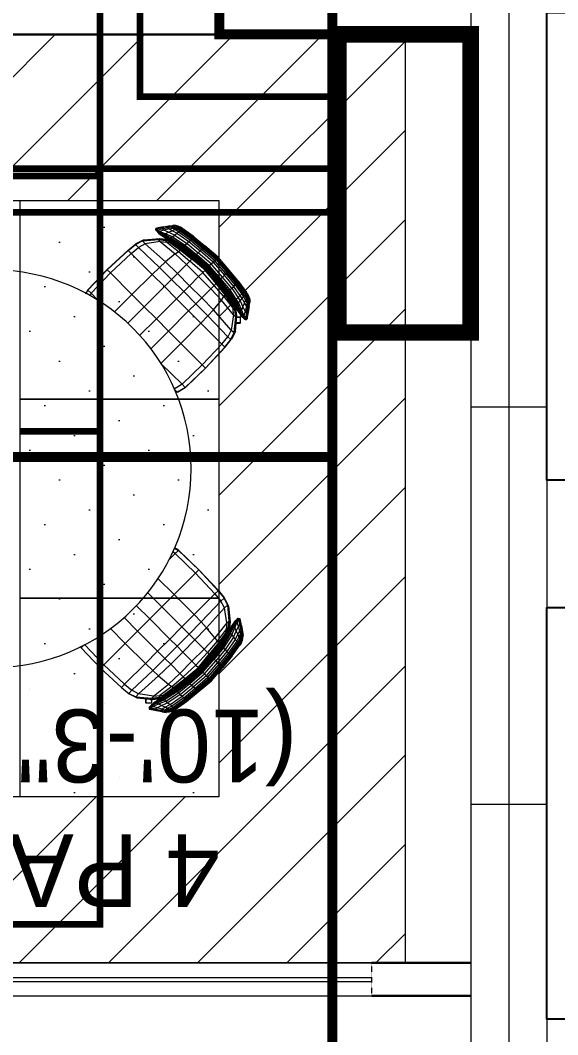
# Model space of a CAD drawing. Header units: millimetres. Extents: x 148480 to 578986, y 39883 to 155062.
# Drawn here: x 247826 to 249450, y 88397 to 91460 of the extents above; entities that cross this region are included whole.
import ezdxf

# ---------------------------------------------------------------- set-up
doc = ezdxf.new("R2010")
doc.units = ezdxf.units.MM
for name, pattern in [('CENTER', [2, 1.25, -0.25, 0.25, -0.25]), ('CONTINOUS', [0]), ('HIDDEN', [0.375, 0.25, -0.125])]:
    doc.linetypes.add(name, pattern=pattern)
for name, color, linetype in [('001-TEXT', 250, 'Continuous'), ('ceilings', 253, 'Continuous'), ('CEN', 252, 'CENTER'), ('Flooring', 44, 'Continuous'), ('Hatch 01_UC', 7, 'Continuous'), ('HVAC TEXT', 7, 'Continuous'), ('I - MODULAR', 44, 'Continuous'), ('Layer2', 4, 'Continuous'), ('Layer4', 6, 'Continuous'), ('M HVAC DRAIN PIPE', 30, 'Continuous'), ('M-HVAC VRV PIPE', 4, 'Continuous')]:
    doc.layers.add(name, color=color, linetype=linetype)
for name, color, linetype, lineweight in [('A-GLAZ', 140, 'Continuous', 18), ('G-IMPT', 8, 'Continuous', 5), ('I-DT-METL', 4, 'Continuous', 20), ('I-FURN', 30, 'Continuous', 5), ('I-PART-GYP', 6, 'Continuous', 30)]:
    doc.layers.add(name, color=color, linetype=linetype, lineweight=lineweight)
doc.layers.add('glass', color=7, linetype='Continuous', lineweight=0, true_color=0x0000d6)
doc.styles.add('Herbalife_Third Floor - Furniture Layout - 210201$0$CG', font='GOTHIC.TTF')

# ---------------------------------------------------------------- blocks, each defined once
blk = doc.blocks.new('Steelcase EMEA Bolia - Mood Dining Chair - scx_bolia_d3_ancilary_mood_leg_18ba0357-414835-Level 1')
at = {"layer": 'G-IMPT'}
for p, q in [((-180, 167.4), (-167.9, 179.5)), ((-180, 167.4), (-179.8, 166.3)), ((-171.1, 158.5), (-180, 167.4)), ((-180, 167.4), (-171.2, 158.5)), ((-171.5, 158.1), (-179.8, 166.3)), ((-167.9, 179.5), (-166.8, 179.3)), ((-160.2, 171.8), (-167.9, 179.5)), ((-160.8, 171), (-167.9, 179.5)), ((-159.8, 172.2), (-166.8, 179.3)), ((-159.8, 172.2), (-166.8, 179.3))]:
    blk.add_line(p, q, dxfattribs=at)
blk = doc.blocks.new('Steelcase EMEA Bolia - Mood Dining Chair - scx_bolia_d3_ancilary_mood_back_18ba0357-V66-Level 1')
at = {"layer": 'G-IMPT'}
for p, q in [((-136.3, 243.9), (-90.2, 251.5)), ((-136.3, 243.9), (-128.1, 245.1)), ((-130.6, 240.8), (-87, 247.7)), ((-87, 250), (-130.5, 243.4)), ((-87.1, 245.4), (-130.5, 238.2)), ((-128.1, 245.1), (-130.5, 243.4)), ((-87.8, 251.5), (-128.1, 245.1)), ((-90.2, 251.5), (-44.7, 255.9)), ((-90.2, 251.5), (-87.8, 251.5)), ((-87.8, 251.5), (-43.7, 255.8)), ((-87.8, 251.5), (-87, 250)), ((-87.3, 242.2), (-43.6, 246.2)), ((-87.3, 242.2), (-87.1, 245.4)), ((-87.1, 245.4), (-43.4, 249.5)), ((-87.1, 245.4), (-87, 247.7)), ((-87, 250), (-43.3, 254.3)), ((-87, 247.7), (-43.3, 251.9)), ((-87, 247.7), (-87, 250)), ((-44.7, 255.9), (7.8, 260.5)), ((-44.7, 255.9), (-43.7, 255.8)), ((-43.8, 241.4), (-43.6, 246.2)), ((-43.8, 241.4), (7.8, 245.4)), ((-43.7, 255.8), (7.8, 260.5)), ((-43.7, 255.8), (-43.3, 254.3)), ((7.8, 250.3), (-43.6, 246.2)), ((-43.6, 246.2), (-43.4, 249.5)), ((-43.4, 249.5), (7.8, 253.7)), ((-43.4, 249.5), (-43.3, 251.9)), ((7.8, 258.8), (-43.3, 254.3)), ((7.8, 256.3), (-43.3, 251.9)), ((-43.3, 251.9), (-43.3, 254.3)), ((7.8, 260.5), (60.3, 255.9)), ((7.8, 260.5), (7.8, 258.8)), ((7.8, 260.5), (59.2, 255.8)), ((7.8, 256.3), (7.8, 258.8)), ((7.8, 258.8), (58.8, 254.3)), ((7.8, 253.7), (7.8, 256.3)), ((7.8, 256.3), (58.8, 251.9)), ((7.8, 250.3), (7.8, 253.7)), ((7.8, 253.7), (58.9, 249.5)), ((7.8, 245.4), (7.8, 250.3)), ((7.8, 250.3), (59.1, 246.2)), ((7.8, 238.9), (7.8, 245.4)), ((7.8, 245.4), (59.3, 241.4)), ((59.2, 255.8), (58.8, 254.3)), ((58.8, 251.9), (58.8, 254.3)), ((102.5, 250), (58.8, 254.3)), ((102.6, 247.7), (58.8, 251.9)), ((58.9, 249.5), (58.8, 251.9)), ((59.1, 246.2), (58.9, 249.5)), ((102.7, 245.4), (58.9, 249.5)), ((102.8, 242.2), (59.1, 246.2)), ((59.3, 241.4), (59.1, 246.2)), ((60.3, 255.9), (59.2, 255.8)), ((103.3, 251.5), (59.2, 255.8)), ((105.7, 251.5), (60.3, 255.9)), ((103.3, 251.5), (102.5, 250)), ((102.6, 247.7), (102.5, 250)), ((146, 243.4), (102.5, 250)), ((102.7, 245.4), (102.6, 247.7)), ((146.2, 240.8), (102.6, 247.7)), ((102.8, 242.2), (102.7, 245.4)), ((146, 238.2), (102.7, 245.4)), ((105.7, 251.5), (103.3, 251.5)), ((103.3, 251.5), (143.6, 245.1)), ((105.7, 251.5), (151.8, 243.9)), ((151.8, 243.9), (143.6, 245.1)), ((143.6, 245.1), (146, 243.4)), ((-164, 221.7), (-174.1, 207.1)), ((-163.9, 218.7), (-173.6, 204.1)), ((-172.1, 201.5), (-162.9, 215.9)), ((-158.2, 215.2), (-165.8, 201.8)), ((-164, 221.7), (-156.6, 231.3)), ((-163.9, 218.7), (-164, 221.7)), ((-163.9, 218.7), (-156.5, 228.2)), ((-162.9, 215.9), (-163.9, 218.7)), ((-162.9, 215.9), (-156, 225.2)), ((-158.2, 215.2), (-162.9, 215.9)), ((-158.2, 215.2), (-152.6, 224)), ((-146.9, 218.3), (-158.2, 215.2)), ((-149.9, 237.3), (-156.6, 231.3)), ((-156.5, 228.2), (-156.6, 231.3)), ((-149.8, 234.2), (-156.5, 228.2)), ((-156, 225.2), (-156.5, 228.2)), ((-149.5, 231.2), (-156, 225.2)), ((-152.6, 224), (-156, 225.2)), ((-148.3, 228.9), (-152.6, 224)), ((-143.8, 226.1), (-152.6, 224)), ((-151.1, 207.3), (-146.9, 218.3)), ((-141.8, 240.9), (-149.9, 237.3)), ((-143.8, 240.8), (-149.9, 237.3)), ((-149.8, 234.2), (-149.9, 237.3)), ((-141.8, 238), (-149.8, 234.2)), ((-149.5, 231.2), (-149.8, 234.2)), ((-141.6, 235.1), (-149.5, 231.2)), ((-148.3, 228.9), (-149.5, 231.2)), ((-142, 231.4), (-148.3, 228.9)), ((-146.9, 218.3), (-143.8, 226.1)), ((-131.4, 223.1), (-146.9, 218.3)), ((-143.8, 240.8), (-136.3, 243.9)), ((-143.8, 226.1), (-142, 231.4)), ((-130.7, 229.9), (-143.8, 226.1)), ((-142, 231.4), (-141.6, 235.1)), ((-130.3, 234.8), (-142, 231.4)), ((-136.3, 243.9), (-141.8, 240.9)), ((-130.5, 243.4), (-141.8, 240.9)), ((-141.8, 238), (-141.8, 240.9)), ((-130.6, 240.8), (-141.8, 238)), ((-141.6, 235.1), (-141.8, 238)), ((-130.5, 238.2), (-141.6, 235.1)), ((-133.4, 206.1), (-88, 215.9)), ((-88, 223.1), (-132.5, 214.3)), ((-132.5, 214.3), (-131.4, 223.1)), ((-131.4, 223.1), (-87.9, 231)), ((-131.4, 223.1), (-130.7, 229.9)), ((-87.6, 237.4), (-130.7, 229.9)), ((-130.7, 229.9), (-130.3, 234.8)), ((-130.6, 240.8), (-130.5, 243.4)), ((-130.5, 238.2), (-130.6, 240.8)), ((-130.3, 234.8), (-130.5, 238.2)), ((-130.3, 234.8), (-87.3, 242.2)), ((-88, 223.1), (-87.9, 231)), ((-88, 223.1), (-44.1, 227.1)), ((-88, 215.9), (-88, 223.1)), ((-88, 215.9), (-44.1, 219.8)), ((-88, 215.9), (-88, 211.2)), ((-88, 211.2), (-44.1, 215.4)), ((-87.9, 231), (-87.6, 237.4)), ((-87.9, 231), (-44, 235)), ((-87.6, 237.4), (-87.3, 242.2)), ((-87.6, 237.4), (-43.8, 241.4)), ((-44.1, 227.1), (-44, 235)), ((-44.1, 227.1), (7.8, 230.9)), ((-44.1, 219.8), (-44.1, 227.1)), ((-44.1, 219.8), (7.8, 223.6)), ((-44.1, 219.8), (-44.1, 215.4)), ((-44.1, 215.4), (7.8, 219.4)), ((7.8, 216.7), (-44.1, 212.5)), ((-44.1, 212.5), (-44.1, 215.4)), ((-44, 235), (-43.8, 241.4)), ((7.8, 238.9), (-44, 235)), ((7.8, 230.9), (7.8, 238.9)), ((7.8, 238.9), (59.5, 235)), ((7.8, 223.6), (7.8, 230.9)), ((7.8, 230.9), (59.6, 227.1)), ((7.8, 223.6), (7.8, 219.4)), ((7.8, 223.6), (59.6, 219.8)), ((7.8, 216.7), (7.8, 219.4)), ((7.8, 219.4), (59.6, 215.4)), ((7.8, 214.2), (7.8, 216.7)), ((7.8, 216.7), (59.6, 212.5)), ((59.5, 235), (59.3, 241.4)), ((103.2, 237.4), (59.3, 241.4)), ((103.5, 231), (59.5, 235)), ((59.6, 227.1), (59.5, 235)), ((103.6, 223.1), (59.6, 227.1)), ((59.6, 227.1), (59.6, 219.8)), ((103.6, 215.9), (59.6, 219.8)), ((59.6, 219.8), (59.6, 215.4)), ((59.6, 212.5), (59.6, 215.4)), ((103.6, 211.2), (59.6, 215.4)), ((103.2, 237.4), (102.8, 242.2)), ((145.9, 234.8), (102.8, 242.2)), ((103.5, 231), (103.2, 237.4)), ((146.2, 229.9), (103.2, 237.4)), ((103.6, 223.1), (103.5, 231)), ((147, 223.1), (103.5, 231)), ((148, 214.3), (103.6, 223.1)), ((103.6, 223.1), (103.6, 215.9)), ((149, 206.1), (103.6, 215.9)), ((103.6, 215.9), (103.6, 211.2)), ((145.9, 234.8), (146, 238.2)), ((146.2, 229.9), (145.9, 234.8)), ((145.9, 234.8), (157.5, 231.4)), ((146.2, 240.8), (146, 243.4)), ((146, 243.4), (157.3, 240.9)), ((146, 238.2), (146.2, 240.8)), ((146, 238.2), (157.1, 235.1)), ((146.2, 240.8), (157.3, 238)), ((147, 223.1), (146.2, 229.9)), ((146.2, 229.9), (159.3, 226.1)), ((148, 214.3), (147, 223.1)), ((147, 223.1), (162.4, 218.3)), ((159.3, 240.8), (151.8, 243.9)), ((151.8, 243.9), (157.3, 240.9)), ((157.1, 235.1), (157.3, 238)), ((157.5, 231.4), (157.1, 235.1)), ((165.1, 231.2), (157.1, 235.1)), ((157.3, 238), (157.3, 240.9)), ((157.3, 240.9), (165.4, 237.3)), ((157.3, 238), (165.3, 234.2)), ((159.3, 226.1), (157.5, 231.4)), ((157.5, 231.4), (163.9, 228.9)), ((159.3, 240.8), (165.4, 237.3)), ((162.4, 218.3), (159.3, 226.1)), ((159.3, 226.1), (168.1, 224)), ((166.7, 207.3), (162.4, 218.3)), ((162.4, 218.3), (173.7, 215.2)), ((163.9, 228.9), (165.1, 231.2)), ((163.9, 228.9), (168.1, 224)), ((165.1, 231.2), (165.3, 234.2)), ((165.1, 231.2), (171.5, 225.2)), ((165.3, 234.2), (165.4, 237.3)), ((165.3, 234.2), (172.1, 228.2)), ((165.4, 237.3), (172.1, 231.3)), ((168.1, 224), (171.5, 225.2)), ((173.7, 215.2), (168.1, 224)), ((171.5, 225.2), (172.1, 228.2)), ((178.4, 215.9), (171.5, 225.2)), ((179.5, 221.7), (172.1, 231.3)), ((172.1, 228.2), (172.1, 231.3)), ((179.4, 218.7), (172.1, 228.2)), ((173.7, 215.2), (178.4, 215.9)), ((173.7, 215.2), (181.4, 201.8)), ((178.4, 215.9), (179.4, 218.7)), ((187.6, 201.5), (178.4, 215.9)), ((179.4, 218.7), (179.5, 221.7)), ((179.4, 218.7), (189.1, 204.1)), ((189.6, 207.1), (179.5, 221.7)), ((-182.7, 194.4), (-185.9, 190.1)), ((-184.9, 187.1), (-185.9, 190.1)), ((-181.8, 191.4), (-184.9, 187.1)), ((-182.9, 184.5), (-184.9, 187.1)), ((-179.9, 188.9), (-182.9, 184.5)), ((-175, 185.2), (-182.9, 184.5)), ((-181.4, 184.4), (-182.9, 184.5)), ((-174.1, 207.1), (-182.7, 194.4)), ((-181.8, 191.4), (-182.7, 194.4)), ((-173.6, 204.1), (-181.8, 191.4)), ((-179.9, 188.9), (-181.8, 191.4)), ((-173.8, 184.5), (-181.4, 184.4)), ((-169.2, 183.7), (-181.4, 184.4)), ((-172.1, 201.5), (-179.9, 188.9)), ((-172.5, 189.8), (-179.9, 188.9)), ((-156.3, 192.2), (-175, 185.2)), ((-172.5, 189.8), (-175, 185.2)), ((-173.8, 184.5), (-175, 185.2)), ((-173.6, 204.1), (-174.1, 207.1)), ((-155.6, 189.9), (-173.8, 184.5)), ((-173.8, 184.5), (-169.2, 183.7)), ((-172.1, 201.5), (-173.6, 204.1)), ((-165.8, 201.8), (-172.5, 189.8)), ((-154.9, 197.1), (-172.5, 189.8)), ((-165.8, 201.8), (-172.1, 201.5)), ((-153, 187.7), (-169.2, 183.7)), ((-169.2, 183.7), (-162.8, 184.8)), ((-151.1, 207.3), (-165.8, 201.8)), ((-150.9, 187), (-162.8, 184.8)), ((-157.6, 173), (-140.7, 185.6)), ((-157.1, 175.5), (-140.3, 188.3)), ((-133.8, 200.8), (-156.3, 192.2)), ((-154.9, 197.1), (-156.3, 192.2)), ((-155.6, 189.9), (-156.3, 192.2)), ((-133.6, 197.2), (-155.6, 189.9)), ((-153, 187.7), (-155.6, 189.9)), ((-151.1, 207.3), (-154.9, 197.1)), ((-133.4, 206.1), (-154.9, 197.1)), ((-133, 193.8), (-153, 187.7)), ((-153, 187.7), (-150.9, 187)), ((-132.5, 214.3), (-151.1, 207.3)), ((-132.3, 191.1), (-150.9, 187)), ((-140.7, 185.6), (-133.3, 190.9)), ((-140.7, 185.6), (-140.3, 188.3)), ((-140, 183.1), (-140.7, 185.6)), ((-140.3, 188.3), (-138.4, 189.8)), ((-138.6, 189.7), (-140.3, 188.3)), ((-140, 183.1), (-131.5, 188.9)), ((-126.6, 190.3), (-138, 191.7)), ((-132.3, 191.1), (-138, 191.7)), ((-88.9, 188.1), (-133.9, 182.1)), ((-133.9, 182.1), (-126.3, 188)), ((-88, 211.2), (-133.8, 200.8)), ((-133.4, 206.1), (-133.8, 200.8)), ((-133.6, 197.2), (-133.8, 200.8)), ((-133.6, 197.2), (-88, 208)), ((-133, 193.8), (-133.6, 197.2)), ((-133.4, 206.1), (-132.5, 214.3)), ((-132, 191.2), (-133.3, 194.1)), ((-133.3, 194.1), (-132.4, 191.5)), ((-88, 205), (-133, 193.8)), ((-132.3, 191.1), (-133, 193.8)), ((-132.3, 191.1), (-88, 201.8)), ((-126.6, 190.3), (-132.3, 191.1)), ((-131.5, 188.9), (-132.3, 191.1)), ((-132, 191.2), (-131.5, 188.9)), ((-126.3, 188), (-131.5, 188.9)), ((-126.6, 190.3), (-129.1, 190.8)), ((-87.8, 198.1), (-126.6, 190.3)), ((-126.3, 188), (-126.6, 190.3)), ((-126.3, 188), (-87.8, 194.4)), ((-91, 175.8), (-88.9, 188.1)), ((-88.9, 188.1), (-87.8, 194.4)), ((-88.9, 188.1), (-44.1, 191.3)), ((-88, 208), (-44.1, 212.5)), ((-88, 208), (-88, 211.2)), ((-88, 205), (-44.1, 209.8)), ((-88, 205), (-88, 208)), ((-88, 201.8), (-44.1, 206.8)), ((-88, 201.8), (-88, 205)), ((-87.8, 198.1), (-88, 201.8)), ((-87.8, 198.1), (-44.1, 203.3)), ((-87.8, 194.4), (-44.1, 199.4)), ((-87.8, 194.4), (-87.8, 198.1)), ((-44.1, 209.8), (7.8, 214.2)), ((-44.1, 209.8), (-44.1, 212.5)), ((7.8, 211.5), (-44.1, 206.8)), ((-44.1, 206.8), (-44.1, 209.8)), ((-44.1, 203.3), (7.8, 208.4)), ((-44.1, 203.3), (-44.1, 206.8)), ((-44.1, 199.4), (7.8, 204.6)), ((-44.1, 199.4), (-44.1, 203.3)), ((-44.1, 191.3), (-44.1, 199.4)), ((-44.1, 191.3), (7.8, 194.2)), ((-44.1, 177), (-44.1, 191.3)), ((7.8, 211.5), (7.8, 214.2)), ((7.8, 214.2), (59.6, 209.8)), ((7.8, 208.4), (7.8, 211.5)), ((7.8, 211.5), (59.6, 206.8)), ((7.8, 204.6), (7.8, 208.4)), ((7.8, 208.4), (59.6, 203.3)), ((7.8, 194.2), (7.8, 204.6)), ((7.8, 204.6), (59.6, 199.4)), ((7.8, 177), (7.8, 194.2)), ((7.8, 194.2), (59.6, 191.3)), ((103.6, 208), (59.6, 212.5)), ((59.6, 209.8), (59.6, 212.5)), ((59.6, 206.8), (59.6, 209.8)), ((103.6, 205), (59.6, 209.8)), ((103.5, 201.8), (59.6, 206.8)), ((59.6, 203.3), (59.6, 206.8)), ((103.3, 198.1), (59.6, 203.3)), ((59.6, 203.3), (59.6, 199.4)), ((59.6, 191.3), (59.6, 199.4)), ((103.3, 194.4), (59.6, 199.4)), ((59.6, 177), (59.6, 191.3)), ((104.4, 188.1), (59.6, 191.3)), ((103.3, 198.1), (103.5, 201.8)), ((142.1, 190.3), (103.3, 198.1)), ((103.3, 198.1), (103.3, 194.4)), ((104.4, 188.1), (103.3, 194.4)), ((141.8, 188), (103.3, 194.4)), ((103.5, 201.8), (103.6, 205)), ((147.9, 191.1), (103.5, 201.8)), ((103.6, 208), (103.6, 211.2)), ((149.3, 200.8), (103.6, 211.2)), ((103.6, 205), (103.6, 208)), ((149.2, 197.2), (103.6, 208)), ((148.5, 193.8), (103.6, 205)), ((106.5, 175.8), (104.4, 188.1)), ((149.4, 182.1), (104.4, 188.1)), ((141.8, 188), (142.1, 190.3)), ((141.8, 188), (147, 188.9)), ((149.4, 182.1), (141.8, 188)), ((142.1, 190.3), (153.5, 191.7)), ((142.1, 190.3), (147.9, 191.1)), ((142.1, 190.3), (144.6, 190.8)), ((147, 188.9), (147.5, 191.2)), ((147, 188.9), (147.8, 191.1)), ((155.6, 183.1), (147, 188.9)), ((147.5, 191.2), (148.8, 194.1)), ((148.8, 194.1), (147.9, 191.5)), ((147.9, 191.1), (148.5, 193.8)), ((147.9, 191.1), (153.5, 191.7)), ((147.9, 191.1), (166.4, 187)), ((149, 206.1), (148, 214.3)), ((148, 214.3), (166.7, 207.3)), ((148.5, 193.8), (149.2, 197.2)), ((148.5, 193.8), (168.6, 187.7)), ((156.2, 185.6), (148.8, 190.9)), ((149, 206.1), (170.4, 197.1)), ((149, 206.1), (149.3, 200.8)), ((149.2, 197.2), (149.3, 200.8)), ((149.2, 197.2), (171.2, 189.9)), ((149.3, 200.8), (171.8, 192.2)), ((155.8, 188.3), (153.9, 189.8)), ((154.1, 189.7), (155.8, 188.3)), ((155.6, 183.1), (156.2, 185.6)), ((172.6, 175.5), (155.8, 188.3)), ((156.2, 185.6), (155.8, 188.3)), ((173.1, 173), (156.2, 185.6)), ((166.4, 187), (168.6, 187.7)), ((166.4, 187), (178.3, 184.8)), ((170.4, 197.1), (166.7, 207.3)), ((166.7, 207.3), (181.4, 201.8)), ((168.6, 187.7), (171.2, 189.9)), ((168.6, 187.7), (184.7, 183.7)), ((170.4, 197.1), (188, 189.8)), ((170.4, 197.1), (171.8, 192.2)), ((171.2, 189.9), (171.8, 192.2)), ((171.2, 189.9), (189.3, 184.5)), ((171.8, 192.2), (190.5, 185.2)), ((184.7, 183.7), (178.3, 184.8)), ((181.4, 201.8), (188, 189.8)), ((181.4, 201.8), (187.6, 201.5)), ((189.3, 184.5), (184.7, 183.7)), ((184.7, 183.7), (197, 184.4)), ((187.6, 201.5), (189.1, 204.1)), ((195.5, 188.9), (187.6, 201.5)), ((188, 189.8), (195.5, 188.9)), ((188, 189.8), (190.5, 185.2)), ((189.1, 204.1), (189.6, 207.1)), ((189.1, 204.1), (197.4, 191.4)), ((189.3, 184.5), (190.5, 185.2)), ((189.3, 184.5), (197, 184.4)), ((189.6, 207.1), (198.3, 194.4)), ((190.5, 185.2), (198.4, 184.5)), ((195.5, 188.9), (197.4, 191.4)), ((195.5, 188.9), (198.4, 184.5)), ((197, 184.4), (198.4, 184.5)), ((197.4, 191.4), (198.3, 194.4)), ((197.4, 191.4), (200.4, 187.1)), ((198.3, 194.4), (201.4, 190.1)), ((198.4, 184.5), (200.4, 187.1)), ((200.4, 187.1), (201.4, 190.1)), ((-188.7, 135.8), (-157.6, 173)), ((-188, 138.1), (-157.1, 175.5)), ((-188, 133.5), (-157, 170.5)), ((-148.8, 169.7), (-175.9, 132.7)), ((-157.6, 173), (-157.1, 175.5)), ((-157, 170.5), (-157.6, 173)), ((-157, 170.5), (-140, 183.1)), ((-148.8, 169.7), (-157, 170.5)), ((-148.8, 169.7), (-133.9, 182.1)), ((-148.8, 169.7), (-91, 175.8)), ((-133.9, 182.1), (-140, 183.1)), ((-94.9, 137.3), (-91, 175.8)), ((-91, 175.8), (-44.1, 177)), ((-44.1, 138.1), (-44.1, 177)), ((-44.1, 177), (7.8, 177)), ((7.8, 177), (7.8, 138.2)), ((7.8, 177), (59.6, 177)), ((106.5, 175.8), (59.6, 177)), ((59.6, 177), (59.6, 138.1)), ((164.3, 169.7), (106.5, 175.8)), ((106.5, 175.8), (110.4, 137.3)), ((149.4, 182.1), (155.6, 183.1)), ((164.3, 169.7), (149.4, 182.1)), ((172.5, 170.5), (155.6, 183.1)), ((164.3, 169.7), (172.5, 170.5)), ((164.3, 169.7), (191.4, 132.7)), ((203.6, 133.5), (172.5, 170.5)), ((203.6, 138.1), (172.6, 175.5)), ((173.1, 173), (172.6, 175.5)), ((172.6, 170.6), (173.1, 173)), ((204.2, 135.8), (173.1, 173)), ((-188.7, 135.8), (-196.1, 112.5)), ((-188, 138.1), (-195.6, 113.9)), ((-188.7, 135.8), (-195.6, 113.9)), ((-195.6, 111.2), (-188, 133.5)), ((-188.7, 135.8), (-188, 138.1)), ((-188, 133.5), (-188.7, 135.8)), ((-175.9, 132.7), (-188, 133.5)), ((-175.9, 132.7), (-182.6, 110.7)), ((-175.9, 132.7), (-94.9, 137.3)), ((-94.9, 137.3), (-95.8, 112.9)), ((-94.9, 137.3), (-44.1, 138.1)), ((-44.1, 138.1), (7.8, 138.2)), ((-44.1, 138.1), (-44.1, 113.3)), ((7.8, 138.2), (7.8, 113.5)), ((7.8, 138.2), (59.6, 138.1)), ((110.4, 137.3), (59.6, 138.1)), ((59.6, 138.1), (59.6, 113.3)), ((110.4, 137.3), (191.4, 132.7)), ((110.4, 137.3), (111.4, 112.9)), ((191.4, 132.7), (203.6, 133.5)), ((191.4, 132.7), (198.1, 110.7)), ((211.1, 113.9), (203.6, 138.1)), ((204.2, 135.8), (203.6, 138.1)), ((203.6, 133.5), (204.2, 135.8)), ((211.1, 111.2), (203.6, 133.5)), ((204.2, 135.8), (211.7, 112.5)), ((204.2, 135.8), (211.1, 113.9)), ((-199.3, 82.8), (-196.1, 112.5)), ((-198.8, 82.4), (-195.6, 111.2)), ((-195.6, 111.2), (-196.1, 112.5)), ((-182.6, 110.7), (-195.6, 111.2)), ((-185.5, 82.2), (-182.6, 110.7)), ((-182.6, 110.7), (-95.8, 112.9)), ((-96.3, 82.3), (-95.8, 112.9)), ((-95.8, 112.9), (-44.1, 113.3)), ((-44.1, 113.3), (7.8, 113.5)), ((-44.1, 82.4), (-44.1, 113.3)), ((7.8, 82.6), (7.8, 113.5)), ((7.8, 113.5), (59.6, 113.3)), ((59.6, 82.4), (59.6, 113.3)), ((111.4, 112.9), (59.6, 113.3)), ((111.8, 82.3), (111.4, 112.9)), ((111.4, 112.9), (198.1, 110.7)), ((198.1, 110.7), (211.1, 111.2)), ((201, 82.2), (198.1, 110.7)), ((211.1, 111.2), (211.7, 112.5)), ((214.3, 82.4), (211.1, 111.2)), ((214.8, 82.8), (211.7, 112.5)), ((-202.5, -3.5), (-199.3, 82.8)), ((-202, -3.5), (-198.8, 82.4)), ((-198.8, 82.4), (-199.3, 82.8)), ((-185.5, 82.2), (-198.8, 82.4)), ((-188.2, -3.5), (-185.5, 82.2)), ((-185.5, 82.2), (-96.3, 82.3)), ((-96.6, -3.6), (-96.3, 82.3)), ((-96.3, 82.3), (-44.1, 82.4)), ((-44.1, 82.4), (7.8, 82.6)), ((-44.1, -3.6), (-44.1, 82.4)), ((7.8, 82.6), (59.6, 82.4)), ((7.8, 82.6), (7.8, -3.2)), ((59.6, -3.6), (59.6, 82.4)), ((111.8, 82.3), (59.6, 82.4)), ((112.2, -3.6), (111.8, 82.3)), ((201, 82.2), (111.8, 82.3)), ((201, 82.2), (214.3, 82.4)), ((203.7, -3.5), (201, 82.2)), ((214.3, 82.4), (214.8, 82.8)), ((217.5, -3.5), (214.3, 82.4)), ((218, -3.5), (214.8, 82.8)), ((-200.6, -88.2), (-202.5, -3.5)), ((-202, -3.5), (-202.5, -3.5)), ((-188.2, -3.5), (-202, -3.5)), ((-200.1, -88.2), (-202, -3.5)), ((-186.5, -88.4), (-188.2, -3.5)), ((-188.2, -3.5), (-96.6, -3.6)), ((-96.4, -89.2), (-96.6, -3.6)), ((-96.6, -3.6), (-44.1, -3.6)), ((-44.1, -3.6), (7.8, -3.2)), ((-44.1, -80.6), (-44.1, -3.6)), ((7.8, -75), (7.8, -3.2)), ((59.6, -3.6), (7.8, -3.2)), ((59.6, -75), (59.6, -3.6)), ((112.2, -3.6), (59.6, -3.6)), ((111.9, -79.5), (112.2, -3.6)), ((203.7, -3.5), (112.2, -3.6)), ((202.1, -88.4), (203.7, -3.5)), ((203.7, -3.5), (217.5, -3.5)), ((215.6, -88.2), (217.5, -3.5)), ((216.1, -88.2), (218, -3.5)), ((217.5, -3.5), (218, -3.5)), ((-200.6, -88.2), (-193.7, -114.9)), ((-200.1, -88.2), (-200.6, -88.2)), ((-186.5, -88.4), (-200.1, -88.2)), ((-193.2, -114.9), (-200.1, -88.2)), ((-186.5, -88.4), (-180.5, -115.3)), ((-186.5, -88.4), (-97.2, -89.4)), ((202.1, -88.4), (170.8, -88.7)), ((202.1, -88.4), (200.1, -97.3)), ((202.1, -88.4), (215.6, -88.2)), ((212.3, -100.9), (215.6, -88.2)), ((216.1, -88.2), (212.8, -101.1)), ((215.6, -88.2), (216.1, -88.2)), ((-193.7, -114.9), (-190.6, -119.9)), ((-193.2, -114.9), (-193.7, -114.9)), ((-181.1, -115.6), (-193.2, -114.9)), ((-193.2, -114.9), (-190.3, -119.8))]:
    blk.add_line(p, q, dxfattribs=at)
blk = doc.blocks.new('Steelcase EMEA Bolia - Mood Dining Chair - scx_bolia_d3_ancilary_mood_back_18ba0357-V64-Level 1')
at = {"layer": 'G-IMPT'}
for p, q in [((-136.3, 243.9), (-90.2, 251.5)), ((-136.3, 243.9), (-128.1, 245.1)), ((-130.6, 240.8), (-87, 247.7)), ((-87, 250), (-130.5, 243.4)), ((-87.1, 245.4), (-130.5, 238.2)), ((-128.1, 245.1), (-130.5, 243.4)), ((-87.8, 251.5), (-128.1, 245.1)), ((-90.2, 251.5), (-44.7, 255.9)), ((-90.2, 251.5), (-87.8, 251.5)), ((-87.8, 251.5), (-43.7, 255.8)), ((-87.8, 251.5), (-87, 250)), ((-87.3, 242.2), (-43.6, 246.2)), ((-87.3, 242.2), (-87.1, 245.4)), ((-87.1, 245.4), (-43.4, 249.5)), ((-87.1, 245.4), (-87, 247.7)), ((-87, 250), (-43.3, 254.3)), ((-87, 247.7), (-43.3, 251.9)), ((-87, 247.7), (-87, 250)), ((-44.7, 255.9), (7.8, 260.5)), ((-44.7, 255.9), (-43.7, 255.8)), ((-43.8, 241.4), (-43.6, 246.2)), ((-43.8, 241.4), (7.8, 245.4)), ((-43.7, 255.8), (7.8, 260.5)), ((-43.7, 255.8), (-43.3, 254.3)), ((7.8, 250.3), (-43.6, 246.2)), ((-43.6, 246.2), (-43.4, 249.5)), ((-43.4, 249.5), (7.8, 253.7)), ((-43.4, 249.5), (-43.3, 251.9)), ((7.8, 258.8), (-43.3, 254.3)), ((7.8, 256.3), (-43.3, 251.9)), ((-43.3, 251.9), (-43.3, 254.3)), ((7.8, 260.5), (60.3, 255.9)), ((7.8, 260.5), (7.8, 258.8)), ((7.8, 260.5), (59.2, 255.8)), ((7.8, 256.3), (7.8, 258.8)), ((7.8, 258.8), (58.8, 254.3)), ((7.8, 253.7), (7.8, 256.3)), ((7.8, 256.3), (58.8, 251.9)), ((7.8, 250.3), (7.8, 253.7)), ((7.8, 253.7), (58.9, 249.5)), ((7.8, 245.4), (7.8, 250.3)), ((7.8, 250.3), (59.1, 246.2)), ((7.8, 238.9), (7.8, 245.4)), ((7.8, 245.4), (59.3, 241.4)), ((59.2, 255.8), (58.8, 254.3)), ((58.8, 251.9), (58.8, 254.3)), ((102.5, 250), (58.8, 254.3)), ((102.6, 247.7), (58.8, 251.9)), ((58.9, 249.5), (58.8, 251.9)), ((59.1, 246.2), (58.9, 249.5)), ((102.7, 245.4), (58.9, 249.5)), ((102.8, 242.2), (59.1, 246.2)), ((59.3, 241.4), (59.1, 246.2)), ((60.3, 255.9), (59.2, 255.8)), ((103.3, 251.5), (59.2, 255.8)), ((105.7, 251.5), (60.3, 255.9)), ((103.3, 251.5), (102.5, 250)), ((102.6, 247.7), (102.5, 250)), ((146, 243.4), (102.5, 250)), ((102.7, 245.4), (102.6, 247.7)), ((146.2, 240.8), (102.6, 247.7)), ((102.8, 242.2), (102.7, 245.4)), ((146, 238.2), (102.7, 245.4)), ((105.7, 251.5), (103.3, 251.5)), ((103.3, 251.5), (143.6, 245.1)), ((105.7, 251.5), (151.8, 243.9)), ((151.8, 243.9), (143.6, 245.1)), ((143.6, 245.1), (146, 243.4)), ((-164, 221.7), (-174.1, 207.1)), ((-163.9, 218.7), (-173.6, 204.1)), ((-172.1, 201.5), (-162.9, 215.9)), ((-158.2, 215.2), (-165.8, 201.8)), ((-164, 221.7), (-156.6, 231.3)), ((-163.9, 218.7), (-164, 221.7)), ((-163.9, 218.7), (-156.5, 228.2)), ((-162.9, 215.9), (-163.9, 218.7)), ((-162.9, 215.9), (-156, 225.2)), ((-158.2, 215.2), (-162.9, 215.9)), ((-158.2, 215.2), (-152.6, 224)), ((-146.9, 218.3), (-158.2, 215.2)), ((-149.9, 237.3), (-156.6, 231.3)), ((-156.5, 228.2), (-156.6, 231.3)), ((-149.8, 234.2), (-156.5, 228.2)), ((-156, 225.2), (-156.5, 228.2)), ((-149.5, 231.2), (-156, 225.2)), ((-152.6, 224), (-156, 225.2)), ((-148.3, 228.9), (-152.6, 224)), ((-143.8, 226.1), (-152.6, 224)), ((-151.1, 207.3), (-146.9, 218.3)), ((-141.8, 240.9), (-149.9, 237.3)), ((-143.8, 240.8), (-149.9, 237.3)), ((-149.8, 234.2), (-149.9, 237.3)), ((-141.8, 238), (-149.8, 234.2)), ((-149.5, 231.2), (-149.8, 234.2)), ((-141.6, 235.1), (-149.5, 231.2)), ((-148.3, 228.9), (-149.5, 231.2)), ((-142, 231.4), (-148.3, 228.9)), ((-146.9, 218.3), (-143.8, 226.1)), ((-131.4, 223.1), (-146.9, 218.3)), ((-143.8, 240.8), (-136.3, 243.9)), ((-143.8, 226.1), (-142, 231.4)), ((-130.7, 229.9), (-143.8, 226.1)), ((-142, 231.4), (-141.6, 235.1)), ((-130.3, 234.8), (-142, 231.4)), ((-136.3, 243.9), (-141.8, 240.9)), ((-130.5, 243.4), (-141.8, 240.9)), ((-141.8, 238), (-141.8, 240.9)), ((-130.6, 240.8), (-141.8, 238)), ((-141.6, 235.1), (-141.8, 238)), ((-130.5, 238.2), (-141.6, 235.1)), ((-133.4, 206.1), (-88, 215.9)), ((-88, 223.1), (-132.5, 214.3)), ((-132.5, 214.3), (-131.4, 223.1)), ((-131.4, 223.1), (-87.9, 231)), ((-131.4, 223.1), (-130.7, 229.9)), ((-87.6, 237.4), (-130.7, 229.9)), ((-130.7, 229.9), (-130.3, 234.8)), ((-130.6, 240.8), (-130.5, 243.4)), ((-130.5, 238.2), (-130.6, 240.8)), ((-130.3, 234.8), (-130.5, 238.2)), ((-130.3, 234.8), (-87.3, 242.2)), ((-88, 223.1), (-87.9, 231)), ((-88, 223.1), (-44.1, 227.1)), ((-88, 215.9), (-88, 223.1)), ((-88, 215.9), (-44.1, 219.8)), ((-88, 215.9), (-88, 211.2)), ((-88, 211.2), (-44.1, 215.4)), ((-87.9, 231), (-87.6, 237.4)), ((-87.9, 231), (-44, 235)), ((-87.6, 237.4), (-87.3, 242.2)), ((-87.6, 237.4), (-43.8, 241.4)), ((-44.1, 227.1), (-44, 235)), ((-44.1, 227.1), (7.8, 230.9)), ((-44.1, 219.8), (-44.1, 227.1)), ((-44.1, 219.8), (7.8, 223.6)), ((-44.1, 219.8), (-44.1, 215.4)), ((-44.1, 215.4), (7.8, 219.4)), ((7.8, 216.7), (-44.1, 212.5)), ((-44.1, 212.5), (-44.1, 215.4)), ((-44, 235), (-43.8, 241.4)), ((7.8, 238.9), (-44, 235)), ((7.8, 230.9), (7.8, 238.9)), ((7.8, 238.9), (59.5, 235)), ((7.8, 223.6), (7.8, 230.9)), ((7.8, 230.9), (59.6, 227.1)), ((7.8, 223.6), (7.8, 219.4)), ((7.8, 223.6), (59.6, 219.8)), ((7.8, 216.7), (7.8, 219.4)), ((7.8, 219.4), (59.6, 215.4)), ((7.8, 214.2), (7.8, 216.7)), ((7.8, 216.7), (59.6, 212.5)), ((59.5, 235), (59.3, 241.4)), ((103.2, 237.4), (59.3, 241.4)), ((103.5, 231), (59.5, 235)), ((59.6, 227.1), (59.5, 235)), ((103.6, 223.1), (59.6, 227.1)), ((59.6, 227.1), (59.6, 219.8)), ((103.6, 215.9), (59.6, 219.8)), ((59.6, 219.8), (59.6, 215.4)), ((59.6, 212.5), (59.6, 215.4)), ((103.6, 211.2), (59.6, 215.4)), ((103.2, 237.4), (102.8, 242.2)), ((145.9, 234.8), (102.8, 242.2)), ((103.5, 231), (103.2, 237.4)), ((146.2, 229.9), (103.2, 237.4)), ((103.6, 223.1), (103.5, 231)), ((147, 223.1), (103.5, 231)), ((148, 214.3), (103.6, 223.1)), ((103.6, 223.1), (103.6, 215.9)), ((149, 206.1), (103.6, 215.9)), ((103.6, 215.9), (103.6, 211.2)), ((145.9, 234.8), (146, 238.2)), ((146.2, 229.9), (145.9, 234.8)), ((145.9, 234.8), (157.5, 231.4)), ((146.2, 240.8), (146, 243.4)), ((146, 243.4), (157.3, 240.9)), ((146, 238.2), (146.2, 240.8)), ((146, 238.2), (157.1, 235.1)), ((146.2, 240.8), (157.3, 238)), ((147, 223.1), (146.2, 229.9)), ((146.2, 229.9), (159.3, 226.1)), ((148, 214.3), (147, 223.1)), ((147, 223.1), (162.4, 218.3)), ((159.3, 240.8), (151.8, 243.9)), ((151.8, 243.9), (157.3, 240.9)), ((157.1, 235.1), (157.3, 238)), ((157.5, 231.4), (157.1, 235.1)), ((165.1, 231.2), (157.1, 235.1)), ((157.3, 238), (157.3, 240.9)), ((157.3, 240.9), (165.4, 237.3)), ((157.3, 238), (165.3, 234.2)), ((159.3, 226.1), (157.5, 231.4)), ((157.5, 231.4), (163.9, 228.9)), ((159.3, 240.8), (165.4, 237.3)), ((162.4, 218.3), (159.3, 226.1)), ((159.3, 226.1), (168.1, 224)), ((166.7, 207.3), (162.4, 218.3)), ((162.4, 218.3), (173.7, 215.2)), ((163.9, 228.9), (165.1, 231.2)), ((163.9, 228.9), (168.1, 224)), ((165.1, 231.2), (165.3, 234.2)), ((165.1, 231.2), (171.5, 225.2)), ((165.3, 234.2), (165.4, 237.3)), ((165.3, 234.2), (172.1, 228.2)), ((165.4, 237.3), (172.1, 231.3)), ((168.1, 224), (171.5, 225.2)), ((173.7, 215.2), (168.1, 224)), ((171.5, 225.2), (172.1, 228.2)), ((178.4, 215.9), (171.5, 225.2)), ((179.5, 221.7), (172.1, 231.3)), ((172.1, 228.2), (172.1, 231.3)), ((179.4, 218.7), (172.1, 228.2)), ((173.7, 215.2), (178.4, 215.9)), ((173.7, 215.2), (181.4, 201.8)), ((178.4, 215.9), (179.4, 218.7)), ((187.6, 201.5), (178.4, 215.9)), ((179.4, 218.7), (179.5, 221.7)), ((179.4, 218.7), (189.1, 204.1)), ((189.6, 207.1), (179.5, 221.7)), ((-182.7, 194.4), (-185.9, 190.1)), ((-184.9, 187.1), (-185.9, 190.1)), ((-181.8, 191.4), (-184.9, 187.1)), ((-182.9, 184.5), (-184.9, 187.1)), ((-179.9, 188.9), (-182.9, 184.5)), ((-175, 185.2), (-182.9, 184.5)), ((-181.4, 184.4), (-182.9, 184.5)), ((-174.1, 207.1), (-182.7, 194.4)), ((-181.8, 191.4), (-182.7, 194.4)), ((-173.6, 204.1), (-181.8, 191.4)), ((-179.9, 188.9), (-181.8, 191.4)), ((-173.8, 184.5), (-181.4, 184.4)), ((-169.2, 183.7), (-181.4, 184.4)), ((-172.1, 201.5), (-179.9, 188.9)), ((-172.5, 189.8), (-179.9, 188.9)), ((-156.3, 192.2), (-175, 185.2)), ((-172.5, 189.8), (-175, 185.2)), ((-173.8, 184.5), (-175, 185.2)), ((-173.6, 204.1), (-174.1, 207.1)), ((-155.6, 189.9), (-173.8, 184.5)), ((-173.8, 184.5), (-169.2, 183.7)), ((-172.1, 201.5), (-173.6, 204.1)), ((-165.8, 201.8), (-172.5, 189.8)), ((-154.9, 197.1), (-172.5, 189.8)), ((-165.8, 201.8), (-172.1, 201.5)), ((-153, 187.7), (-169.2, 183.7)), ((-169.2, 183.7), (-162.8, 184.8)), ((-151.1, 207.3), (-165.8, 201.8)), ((-150.9, 187), (-162.8, 184.8)), ((-157.6, 173), (-140.7, 185.6)), ((-157.1, 175.5), (-140.3, 188.3)), ((-133.8, 200.8), (-156.3, 192.2)), ((-154.9, 197.1), (-156.3, 192.2)), ((-155.6, 189.9), (-156.3, 192.2)), ((-133.6, 197.2), (-155.6, 189.9)), ((-153, 187.7), (-155.6, 189.9)), ((-151.1, 207.3), (-154.9, 197.1)), ((-133.4, 206.1), (-154.9, 197.1)), ((-133, 193.8), (-153, 187.7)), ((-153, 187.7), (-150.9, 187)), ((-132.5, 214.3), (-151.1, 207.3)), ((-132.3, 191.1), (-150.9, 187)), ((-140.7, 185.6), (-133.3, 190.9)), ((-140.7, 185.6), (-140.3, 188.3)), ((-140, 183.1), (-140.7, 185.6)), ((-140.3, 188.3), (-138.4, 189.8)), ((-138.6, 189.7), (-140.3, 188.3)), ((-140, 183.1), (-131.5, 188.9)), ((-126.6, 190.3), (-138, 191.7)), ((-132.3, 191.1), (-138, 191.7)), ((-88.9, 188.1), (-133.9, 182.1)), ((-133.9, 182.1), (-126.3, 188)), ((-88, 211.2), (-133.8, 200.8)), ((-133.4, 206.1), (-133.8, 200.8)), ((-133.6, 197.2), (-133.8, 200.8)), ((-133.6, 197.2), (-88, 208)), ((-133, 193.8), (-133.6, 197.2)), ((-133.4, 206.1), (-132.5, 214.3)), ((-132, 191.2), (-133.3, 194.1)), ((-133.3, 194.1), (-132.4, 191.5)), ((-88, 205), (-133, 193.8)), ((-132.3, 191.1), (-133, 193.8)), ((-132.3, 191.1), (-88, 201.8)), ((-126.6, 190.3), (-132.3, 191.1)), ((-131.5, 188.9), (-132.3, 191.1)), ((-132, 191.2), (-131.5, 188.9)), ((-126.3, 188), (-131.5, 188.9)), ((-126.6, 190.3), (-129.1, 190.8)), ((-87.8, 198.1), (-126.6, 190.3)), ((-126.3, 188), (-126.6, 190.3)), ((-126.3, 188), (-87.8, 194.4)), ((-91, 175.8), (-88.9, 188.1)), ((-88.9, 188.1), (-87.8, 194.4)), ((-88.9, 188.1), (-44.1, 191.3)), ((-88, 208), (-44.1, 212.5)), ((-88, 208), (-88, 211.2)), ((-88, 205), (-44.1, 209.8)), ((-88, 205), (-88, 208)), ((-88, 201.8), (-44.1, 206.8)), ((-88, 201.8), (-88, 205)), ((-87.8, 198.1), (-88, 201.8)), ((-87.8, 198.1), (-44.1, 203.3)), ((-87.8, 194.4), (-44.1, 199.4)), ((-87.8, 194.4), (-87.8, 198.1)), ((-44.1, 209.8), (7.8, 214.2)), ((-44.1, 209.8), (-44.1, 212.5)), ((7.8, 211.5), (-44.1, 206.8)), ((-44.1, 206.8), (-44.1, 209.8)), ((-44.1, 203.3), (7.8, 208.4)), ((-44.1, 203.3), (-44.1, 206.8)), ((-44.1, 199.4), (7.8, 204.6)), ((-44.1, 199.4), (-44.1, 203.3)), ((-44.1, 191.3), (-44.1, 199.4)), ((-44.1, 191.3), (7.8, 194.2)), ((-44.1, 177), (-44.1, 191.3)), ((7.8, 211.5), (7.8, 214.2)), ((7.8, 214.2), (59.6, 209.8)), ((7.8, 208.4), (7.8, 211.5)), ((7.8, 211.5), (59.6, 206.8)), ((7.8, 204.6), (7.8, 208.4)), ((7.8, 208.4), (59.6, 203.3)), ((7.8, 194.2), (7.8, 204.6)), ((7.8, 204.6), (59.6, 199.4)), ((7.8, 177), (7.8, 194.2)), ((7.8, 194.2), (59.6, 191.3)), ((103.6, 208), (59.6, 212.5)), ((59.6, 209.8), (59.6, 212.5)), ((59.6, 206.8), (59.6, 209.8)), ((103.6, 205), (59.6, 209.8)), ((103.5, 201.8), (59.6, 206.8)), ((59.6, 203.3), (59.6, 206.8)), ((103.3, 198.1), (59.6, 203.3)), ((59.6, 203.3), (59.6, 199.4)), ((59.6, 191.3), (59.6, 199.4)), ((103.3, 194.4), (59.6, 199.4)), ((59.6, 177), (59.6, 191.3)), ((104.4, 188.1), (59.6, 191.3)), ((103.3, 198.1), (103.5, 201.8)), ((142.1, 190.3), (103.3, 198.1)), ((103.3, 198.1), (103.3, 194.4)), ((104.4, 188.1), (103.3, 194.4)), ((141.8, 188), (103.3, 194.4)), ((103.5, 201.8), (103.6, 205)), ((147.9, 191.1), (103.5, 201.8)), ((103.6, 208), (103.6, 211.2)), ((149.3, 200.8), (103.6, 211.2)), ((103.6, 205), (103.6, 208)), ((149.2, 197.2), (103.6, 208)), ((148.5, 193.8), (103.6, 205)), ((106.5, 175.8), (104.4, 188.1)), ((149.4, 182.1), (104.4, 188.1)), ((141.8, 188), (142.1, 190.3)), ((141.8, 188), (147, 188.9)), ((149.4, 182.1), (141.8, 188)), ((142.1, 190.3), (153.5, 191.7)), ((142.1, 190.3), (147.9, 191.1)), ((142.1, 190.3), (144.6, 190.8)), ((147, 188.9), (147.5, 191.2)), ((147, 188.9), (147.8, 191.1)), ((155.6, 183.1), (147, 188.9)), ((147.5, 191.2), (148.8, 194.1)), ((148.8, 194.1), (147.9, 191.5)), ((147.9, 191.1), (148.5, 193.8)), ((147.9, 191.1), (153.5, 191.7)), ((147.9, 191.1), (166.4, 187)), ((149, 206.1), (148, 214.3)), ((148, 214.3), (166.7, 207.3)), ((148.5, 193.8), (149.2, 197.2)), ((148.5, 193.8), (168.6, 187.7)), ((156.2, 185.6), (148.8, 190.9)), ((149, 206.1), (170.4, 197.1)), ((149, 206.1), (149.3, 200.8)), ((149.2, 197.2), (149.3, 200.8)), ((149.2, 197.2), (171.2, 189.9)), ((149.3, 200.8), (171.8, 192.2)), ((155.8, 188.3), (153.9, 189.8)), ((154.1, 189.7), (155.8, 188.3)), ((155.6, 183.1), (156.2, 185.6)), ((172.6, 175.5), (155.8, 188.3)), ((156.2, 185.6), (155.8, 188.3)), ((173.1, 173), (156.2, 185.6)), ((166.4, 187), (168.6, 187.7)), ((166.4, 187), (178.3, 184.8)), ((170.4, 197.1), (166.7, 207.3)), ((166.7, 207.3), (181.4, 201.8)), ((168.6, 187.7), (171.2, 189.9)), ((168.6, 187.7), (184.7, 183.7)), ((170.4, 197.1), (188, 189.8)), ((170.4, 197.1), (171.8, 192.2)), ((171.2, 189.9), (171.8, 192.2)), ((171.2, 189.9), (189.3, 184.5)), ((171.8, 192.2), (190.5, 185.2)), ((184.7, 183.7), (178.3, 184.8)), ((181.4, 201.8), (188, 189.8)), ((181.4, 201.8), (187.6, 201.5)), ((189.3, 184.5), (184.7, 183.7)), ((184.7, 183.7), (197, 184.4)), ((187.6, 201.5), (189.1, 204.1)), ((195.5, 188.9), (187.6, 201.5)), ((188, 189.8), (195.5, 188.9)), ((188, 189.8), (190.5, 185.2)), ((189.1, 204.1), (189.6, 207.1)), ((189.1, 204.1), (197.4, 191.4)), ((189.3, 184.5), (190.5, 185.2)), ((189.3, 184.5), (197, 184.4)), ((189.6, 207.1), (198.3, 194.4)), ((190.5, 185.2), (198.4, 184.5)), ((195.5, 188.9), (197.4, 191.4)), ((195.5, 188.9), (198.4, 184.5)), ((197, 184.4), (198.4, 184.5)), ((197.4, 191.4), (198.3, 194.4)), ((197.4, 191.4), (200.4, 187.1)), ((198.3, 194.4), (201.4, 190.1)), ((198.4, 184.5), (200.4, 187.1)), ((200.4, 187.1), (201.4, 190.1)), ((-188.7, 135.8), (-157.6, 173)), ((-188, 138.1), (-157.1, 175.5)), ((-188, 133.5), (-157, 170.5)), ((-148.8, 169.7), (-175.9, 132.7)), ((-157.6, 173), (-157.1, 175.5)), ((-157, 170.5), (-157.6, 173)), ((-157, 170.5), (-140, 183.1)), ((-148.8, 169.7), (-157, 170.5)), ((-148.8, 169.7), (-133.9, 182.1)), ((-148.8, 169.7), (-91, 175.8)), ((-133.9, 182.1), (-140, 183.1)), ((-94.9, 137.3), (-91, 175.8)), ((-91, 175.8), (-44.1, 177)), ((-44.1, 138.1), (-44.1, 177)), ((-44.1, 177), (7.8, 177)), ((7.8, 177), (7.8, 138.2)), ((7.8, 177), (59.6, 177)), ((106.5, 175.8), (59.6, 177)), ((59.6, 177), (59.6, 138.1)), ((164.3, 169.7), (106.5, 175.8)), ((106.5, 175.8), (110.4, 137.3)), ((149.4, 182.1), (155.6, 183.1)), ((164.3, 169.7), (149.4, 182.1)), ((172.5, 170.5), (155.6, 183.1)), ((164.3, 169.7), (172.5, 170.5)), ((164.3, 169.7), (191.4, 132.7)), ((172.5, 170.5), (173.1, 173)), ((203.6, 133.5), (172.5, 170.5)), ((203.6, 138.1), (172.6, 175.5)), ((173.1, 173), (172.6, 175.5)), ((204.2, 135.8), (173.1, 173)), ((-188.7, 135.8), (-196.1, 112.5)), ((-188, 138.1), (-195.6, 113.9)), ((-188.7, 135.8), (-195.6, 113.9)), ((-195.6, 111.2), (-188, 133.5)), ((-188.7, 135.8), (-188, 138.1)), ((-188, 133.5), (-188.7, 135.8)), ((-175.9, 132.7), (-188, 133.5)), ((-175.9, 132.7), (-182.6, 110.7)), ((-175.9, 132.7), (-94.9, 137.3)), ((-94.9, 137.3), (-95.8, 112.9)), ((-94.9, 137.3), (-44.1, 138.1)), ((-44.1, 138.1), (7.8, 138.2)), ((-44.1, 138.1), (-44.1, 113.3)), ((7.8, 138.2), (7.8, 113.5)), ((7.8, 138.2), (59.6, 138.1)), ((110.4, 137.3), (59.6, 138.1)), ((59.6, 138.1), (59.6, 113.3)), ((110.4, 137.3), (191.4, 132.7)), ((110.4, 137.3), (111.4, 112.9)), ((191.4, 132.7), (203.6, 133.5)), ((191.4, 132.7), (198.1, 110.7)), ((211.1, 113.9), (203.6, 138.1)), ((204.2, 135.8), (203.6, 138.1)), ((203.6, 133.5), (204.2, 135.8)), ((211.1, 111.2), (203.6, 133.5)), ((204.2, 135.8), (211.7, 112.5)), ((204.2, 135.8), (211.1, 113.9)), ((-199.3, 82.8), (-196.1, 112.5)), ((-198.8, 82.4), (-195.6, 111.2)), ((-195.6, 111.2), (-196.1, 112.5)), ((-182.6, 110.7), (-195.6, 111.2)), ((-185.5, 82.2), (-182.6, 110.7)), ((-182.6, 110.7), (-95.8, 112.9)), ((-96.3, 82.3), (-95.8, 112.9)), ((-95.8, 112.9), (-44.1, 113.3)), ((-44.1, 113.3), (7.8, 113.5)), ((-44.1, 82.4), (-44.1, 113.3)), ((7.8, 82.6), (7.8, 113.5)), ((7.8, 113.5), (59.6, 113.3)), ((59.6, 82.4), (59.6, 113.3)), ((111.4, 112.9), (59.6, 113.3)), ((111.8, 82.3), (111.4, 112.9)), ((111.4, 112.9), (198.1, 110.7)), ((198.1, 110.7), (211.1, 111.2)), ((201, 82.2), (198.1, 110.7)), ((211.1, 111.2), (211.7, 112.5)), ((214.3, 82.4), (211.1, 111.2)), ((214.8, 82.8), (211.7, 112.5)), ((-202.5, -3.5), (-199.3, 82.8)), ((-202, -3.5), (-198.8, 82.4)), ((-198.8, 82.4), (-199.3, 82.8)), ((-185.5, 82.2), (-198.8, 82.4)), ((-188.2, -3.5), (-185.5, 82.2)), ((-185.5, 82.2), (-96.3, 82.3)), ((-96.6, -3.6), (-96.3, 82.3)), ((-96.3, 82.3), (-44.1, 82.4)), ((-44.1, 82.4), (7.8, 82.6)), ((-44.1, -3.6), (-44.1, 82.4)), ((7.8, 82.6), (59.6, 82.4)), ((7.8, 82.6), (7.8, -3.2)), ((59.6, -3.6), (59.6, 82.4)), ((111.8, 82.3), (59.6, 82.4)), ((112.2, -3.6), (111.8, 82.3)), ((201, 82.2), (111.8, 82.3)), ((201, 82.2), (214.3, 82.4)), ((203.7, -3.5), (201, 82.2)), ((214.3, 82.4), (214.8, 82.8)), ((217.5, -3.5), (214.3, 82.4)), ((218, -3.5), (214.8, 82.8)), ((-200.6, -88.2), (-202.5, -3.5)), ((-202, -3.5), (-202.5, -3.5)), ((-188.2, -3.5), (-202, -3.5)), ((-200.1, -88.2), (-202, -3.5)), ((-186.5, -88.4), (-188.2, -3.5)), ((-188.2, -3.5), (-96.6, -3.6)), ((-96.5, -67.9), (-96.6, -3.6)), ((-96.6, -3.6), (-44.1, -3.6)), ((-44.1, -3.6), (7.8, -3.2)), ((-44.1, -61.3), (-44.1, -3.6)), ((7.8, -61.3), (7.8, -3.2)), ((59.6, -3.6), (7.8, -3.2)), ((59.6, -64.7), (59.6, -3.6)), ((112.2, -3.6), (59.6, -3.6)), ((112, -72.3), (112.2, -3.6)), ((203.7, -3.5), (112.2, -3.6)), ((202.1, -88.4), (203.7, -3.5)), ((203.7, -3.5), (217.5, -3.5)), ((215.6, -88.2), (217.5, -3.5)), ((216.1, -88.2), (218, -3.5)), ((217.5, -3.5), (218, -3.5)), ((-200.6, -88.2), (-199.5, -92.4)), ((-200.1, -88.2), (-200.6, -88.2)), ((-186.5, -88.4), (-200.1, -88.2)), ((-199, -92.3), (-200.1, -88.2)), ((202.1, -88.4), (172.2, -88.7)), ((202.1, -88.4), (200.2, -96.9)), ((202.1, -88.4), (215.6, -88.2)), ((212, -102), (215.6, -88.2)), ((216.1, -88.2), (212.5, -102.2)), ((215.6, -88.2), (216.1, -88.2))]:
    blk.add_line(p, q, dxfattribs=at)
blk = doc.blocks.new('GFC1')
at = {"layer": 'A-GLAZ', "color": 8, "linetype": 'CONTINOUS', "lineweight": 13, "ltscale": 0.5}
for p, q in [((320089, 89600.4, 0), (321520.9, 89600.4, 0)), ((320089, 89500.4, 0), (321520.9, 89500.4, 0))]:
    blk.add_line(p, q, dxfattribs=at)
at = {"layer": 'A-GLAZ', "color": 8}
for p, q in [((320089, 89556.4, 0), (321520.9, 89556.4, 0)), ((320089, 89544.4, 0), (321520.9, 89544.4, 0))]:
    blk.add_line(p, q, dxfattribs=at)
at = {"layer": 'CEN', "color": 8, "linetype": 'HIDDEN', "lineweight": 0, "ltscale": 1500}
blk.add_line((321400.9, 85175.6), (321400.9, 92479.2), dxfattribs=at)
at = {"layer": 'CEN', "color": 8, "linetype": 'Continuous', "lineweight": 0}
blk.add_lwpolyline([(321820.9, 92403.3), (321059.7, 92403.3), (321059.7, 93468.3), (321820.9, 93468.3)], dxfattribs=at)
at = {"layer": 'CEN', "color": 8, "linetype": 'HIDDEN', "lineweight": 0, "ltscale": 1500}
blk.add_lwpolyline([(319782.2, 92786.7), (319782.2, 91127.1), (321400.9, 91127.1)], dxfattribs=at)
at = {"layer": 'Flooring', "color": 8, "linetype": 'HIDDEN', "ltscale": 1500}
blk.add_arc((312848.3, 80077), 9598.5, 16.54068, 121.95899, dxfattribs=at)
at = {"layer": 'glass', "color": 8, "linetype": 'Continuous'}
for p, q in [((321820.9, 83582.5), (321820.9, 92478.3)), ((321935.3, 83582.5), (321935.3, 92478.3)), ((322049.7, 83582.5), (322049.7, 92478.3)), ((322049.7, 91278.3), (321820.9, 91278.3)), ((322049.7, 90078.3), (321820.9, 90078.3))]:
    blk.add_line(p, q, dxfattribs=at)
at = {"layer": 'I-DT-METL', "color": 8, "linetype": 'HIDDEN', "lineweight": 13, "ltscale": 0.1}
blk.add_line((321520.9, 89500.4, 0), (321520.9, 89600.4, 0), dxfattribs=at)
at = {"layer": 'I-FURN', "color": 8}
blk.add_arc((320374.6, 91092.1), 600, 270, 90, dxfattribs=at)
blk.add_arc((320374.6, 91092.1), 600, 270, 90, dxfattribs=at)
at = {"layer": 'I-PART-GYP', "color": 8, "linetype": 'CONTINOUS'}
for points in [[(315325.9, 92503.3), (321059.7, 92503.3), (321059.7, 92403.3), (318695.9, 92403.3)], [(321520.9, 89600.4), (321820.9, 89600.4)], [(321820.9, 89500.4), (321520.9, 89500.4)]]:
    blk.add_lwpolyline(points, dxfattribs=at)
at = {"layer": 'I - MODULAR', "color": 8, "xscale": -1}
for name, p, rotation in [('Steelcase EMEA Bolia - Mood Dining Chair - scx_bolia_d3_ancilary_mood_back_18ba0357-V66-Level 1', (320877.6, 91541.4), 315.0000000000008), ('Steelcase EMEA Bolia - Mood Dining Chair - scx_bolia_d3_ancilary_mood_leg_18ba0357-414835-Level 1', (320877.6, 91541.4), 315.0000000000008), ('Steelcase EMEA Bolia - Mood Dining Chair - scx_bolia_d3_ancilary_mood_back_18ba0357-V64-Level 1', (320846.3, 90630.7), 224.9999999999988), ('Steelcase EMEA Bolia - Mood Dining Chair - scx_bolia_d3_ancilary_mood_leg_18ba0357-414835-Level 1', (320846.3, 90630.7), 224.9999999999988)]:
    blk.add_blockref(name, p, dxfattribs=dict(at, rotation=rotation))
at = {"layer": '001-TEXT', "color": 8, "style": 'Herbalife_Third Floor - Furniture Layout - 210201$0$CG'}
for s, p in [('(10\'-3" X 9\'-2")', (321295.7, 90365.1)), ('4 PAX M.R', (321061.5, 89988.7))]:
    blk.add_text(s, height=220, rotation=180, dxfattribs=at).set_placement(p)
blk = doc.blocks.new('GRID')
at = {"layer": 'ceilings', "lineweight": 5}
h = blk.add_hatch(dxfattribs=at)
h.set_pattern_fill('DOTS', color=8, scale=80, angle=45)
h.paths.add_polyline_path([(56229.9, 61282.6), (56229.9, 61882.6), (56829.9, 61882.6), (56829.9, 61282.6)])
at = {"layer": 'ceilings', "color": 8, "lineweight": 5}
blk.add_lwpolyline([(56229.9, 61282.6), (56229.9, 61882.6), (56829.9, 61882.6), (56829.9, 61282.6)], close=True, dxfattribs=at)
blk = doc.blocks.new('celling')
at = {"layer": 'Hatch 01_UC', "linetype": 'Continuous', "lineweight": 0, "transparency": 33554597}
h = blk.add_hatch(dxfattribs=at)
h.set_pattern_fill('ANSI31', color=8, scale=60, angle=180)
h.set_pattern_definition([(225, (458171.04, 85860.92), (134.70384, -134.70384), [])])
h.paths.add_polyline_path([(329028.2, 37069.2), (329028.2, 38869.2), (330828.2, 38869.2), (330828.2, 37069.2)], flags=16)
h.paths.add_polyline_path([(328465.7, 36567.7), (328465.7, 39370.7), (331390.7, 39370.7), (331390.7, 36567.7)])
at = {"layer": 'Hatch 01_UC', "color": 8, "linetype": 'Continuous', "lineweight": 0}
for points in [[(331390.7, 36567.7), (328465.7, 36567.7), (328465.7, 39370.7), (331390.7, 39370.7)], [(330828.2, 37069.2), (329028.2, 37069.2), (329028.2, 38869.2), (330828.2, 38869.2)]]:
    blk.add_lwpolyline(points, close=True, dxfattribs=at)
at = {"layer": 'ceilings', "rotation": 270}
for p in [(268945.6, 95099.1), (268945.6, 94499.1), (268945.6, 93899.1)]:
    blk.add_blockref('GRID', p, dxfattribs=at)
blk = doc.blocks.new('BEAM')
at = {"layer": 'CEN', "color": 11, "linetype": 'Continuous', "lineweight": 0, "const_width": 30}
blk.add_lwpolyline([(381820.9, 92403.3), (381059.7, 92403.3), (381059.7, 93468.3), (381820.9, 93468.3)], dxfattribs=at)
at = {"layer": 'CEN', "color": 11, "linetype": 'HIDDEN', "lineweight": 0, "ltscale": 1500, "const_width": 30}
for points in [[(379782.2, 92786.7), (379782.2, 91127.1), (381400.9, 91127.1)], [(381400.9, 85175.6), (381400.9, 92479.2)]]:
    blk.add_lwpolyline(points, dxfattribs=at)
blk = doc.blocks.new('BEE')
at = {"layer": 'M-HVAC VRV PIPE', "linetype": 'Continuous'}
blk.add_blockref('BEAM', (0, 0), dxfattribs=at)

msp = doc.modelspace()

# ---------------------------------------------------------------- block references
at = {"layer": 'Layer4', "linetype": 'Continuous', "rotation": 360}
msp.add_blockref('GFC1', (-72632.4, -986), dxfattribs=at)

# ---------------------------------------------------------------- next in the draw order: linework, layer by layer
at = {"layer": 'HVAC TEXT'}
for points in [[(249417.2, 91483.1), (252592.8, 91483.1), (252592.8, 90071.8), (249417.2, 90071.8)], [(249417.2, 89687.5), (252533.5, 89687.5), (252533.5, 88444.5), (249417.2, 88444.5)]]:
    msp.add_lwpolyline(points, close=True, dxfattribs=at)
at = {"layer": 'M HVAC DRAIN PIPE', "color": 30, "linetype": 'Continuous', "const_width": 20}
for points in [[(248066.9, 90315.9), (248066.9, 93453.1)], [(248066.9, 90315.9), (248066.9, 90219), (247825.2, 90219)], [(248066.9, 90219), (248066.9, 88730.4), (245617.5, 88730.4), (245617.5, 86782.6), (245762.2, 86782.6)]]:
    msp.add_lwpolyline(points, dxfattribs=at)
at = {"layer": 'M HVAC DRAIN PIPE', "color": 5, "linetype": 'Continuous', "const_width": 50}
msp.add_lwpolyline([(248786.9, 91417.3), (248786.9, 90517.3), (249186.9, 90517.3), (249186.9, 91417.3)], close=True, dxfattribs=at)
at = {"layer": 'M HVAC DRAIN PIPE', "color": 76, "linetype": 'Continuous', "const_width": 20}
msp.add_lwpolyline([(248066.9, 90989.8), (244881.9, 90989.8), (244881.9, 90314.8)], dxfattribs=at)
at = {"layer": 'M-HVAC VRV PIPE', "color": 4, "linetype": 'Continuous', "const_width": 20}
msp.add_lwpolyline([(248783.6, 90880.2), (240763.4, 90880.2), (240763.4, 122405.6), (244590.2, 122405.6), (244590.2, 122170.6), (244777.7, 122170.6)], dxfattribs=at)
at = {"layer": 'M-HVAC VRV PIPE', "color": 2, "linetype": 'Continuous', "const_width": 20}
msp.add_lwpolyline([(248783.6, 91011.8), (240929.4, 91011.8), (240929.4, 122218.5), (243079.2, 122218.5)], dxfattribs=at)
at = {"layer": 'M-HVAC VRV PIPE', "color": 90, "linetype": 'Continuous', "const_width": 20}
msp.add_lwpolyline([(248786.9, 91229.2), (248188.1, 91229.2), (248188.1, 93150.3)], dxfattribs=at)

# ---------------------------------------------------------------- next in the draw order: block references
at = {"layer": 'Hatch 01_UC', "color": 252, "linetype": 'Continuous', "true_color": 0x939598, "rotation": 360}
msp.add_blockref('celling', (-82402.2, 52046.6), dxfattribs=at)
at = {"layer": 'Layer2', "linetype": 'Continuous', "rotation": 360}
msp.add_blockref('BEE', (-132632.4, -986), dxfattribs=at)

doc.saveas('drawing.dxf')
